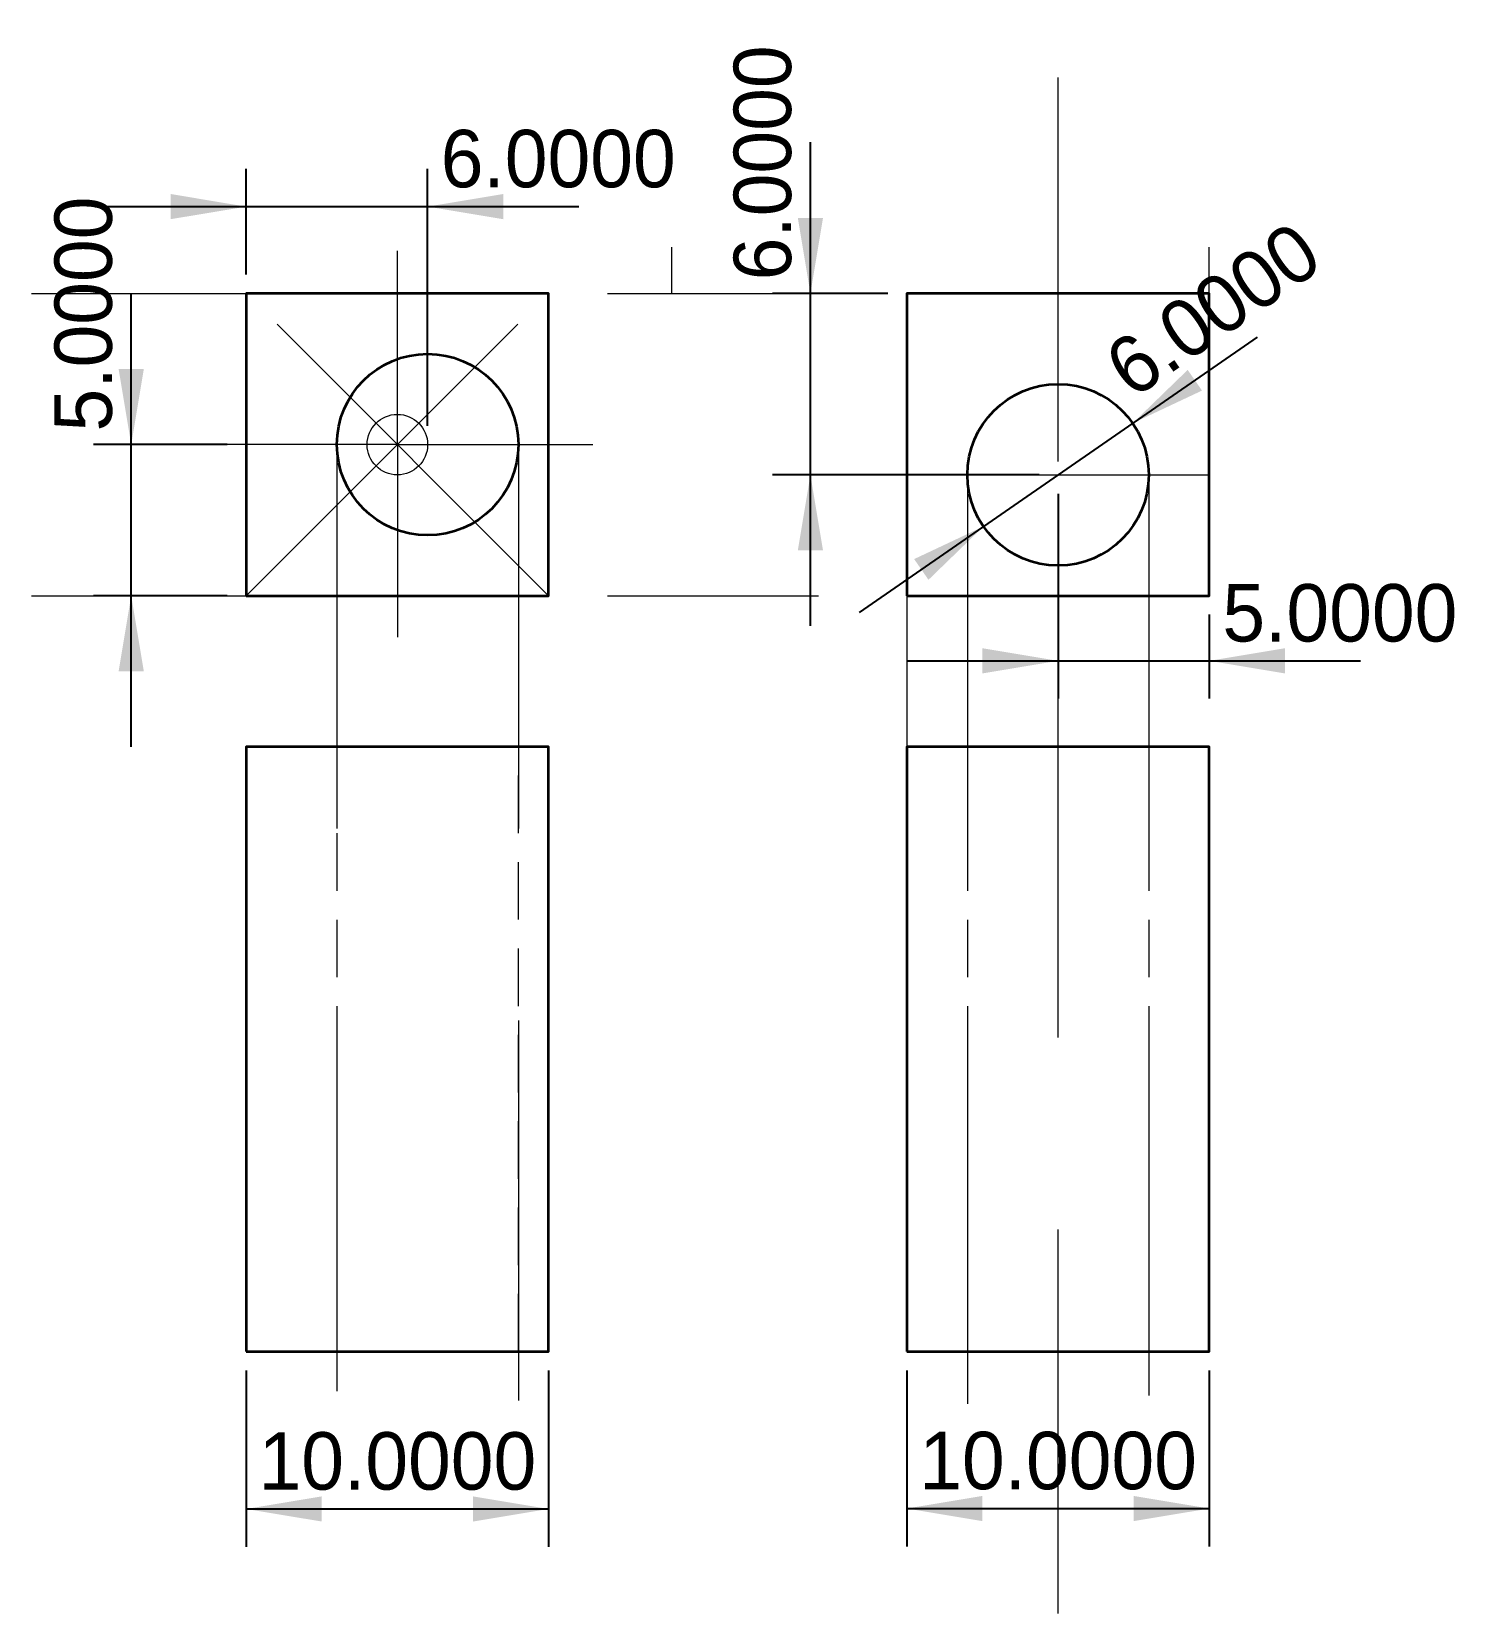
# Model space of a CAD drawing. Header units: millimetres. Extents: x 10 to 57.1, y -8.7 to 43.7.
import ezdxf

# ---------------------------------------------------------------- set-up
doc = ezdxf.new("R2010")
doc.units = ezdxf.units.MM
doc.linetypes.add('DASHED', pattern=[19.05, 12.7, -6.35])
doc.linetypes.add('DASHEDTINY', pattern=[2.8575, 1.905, -0.9525])
doc.layers.get('0').update_dxf_attribs({"linetype": 'CONTINUOUS', "lineweight": 35})
for name, color, linetype, lineweight in [('builder', 9, 'DASHED', 0), ('hidden_parts', 4, 'DASHEDTINY', 13), ('sizes', 6, 'CONTINUOUS', 13)]:
    doc.layers.add(name, color=color, linetype=linetype, lineweight=lineweight)
doc.dimstyles.get("Standard").update_dxf_attribs({"dimtxt": 1.9, "dimasz": 2.5, "dimexe": 1.25, "dimexo": 0.625, "dimtad": 0, "dimtoh": 1, "dimdec": 4, "dimzin": 1, "dimdsep": 46, "dimtxsty": 'Standard', "dimcen": 0.09, "dimazin": 0, "dimtfac": 1, "dimtdec": 4, "dimtofl": 0, "dimtmove": 0, "dimatfit": 3, "dimfxl": 1, "dimtolj": 1, "dimtzin": 0, "dimarcsym": 0})

# ---------------------------------------------------------------- blocks, each defined once
blk = doc.blocks.new('*D1')
at = {"layer": 'sizes', "color": 0, "linetype": 'ByBlock', "lineweight": -2}
blk.add_line((50.525, 33.552), (37.367, 24.448), dxfattribs=at)
for points in [[(46.413, 30.707), (48.232, 32.472), (48.706, 31.787)], [(41.479, 27.293), (39.66, 25.528), (39.186, 26.213)]]:
    blk.add_solid(points, dxfattribs=at)
at = {"layer": 'sizes', "color": 0, "linetype": 'CONTINUOUS', "lineweight": -2, "insert": (49.069, 34.46), "char_height": 1.9, "width": 7.38889, "attachment_point": 5, "rotation": 34.6766}
blk.add_mtext('6.0000', dxfattribs=at)
blk = doc.blocks.new('*D2')
at = {"layer": 'sizes', "color": 0, "linetype": 'ByBlock', "lineweight": -2}
for p, q in [((38.946, -0.625), (38.946, -6.443)), ((48.946, -0.625), (48.946, -6.443)), ((38.946, -5.193), (48.946, -5.193))]:
    blk.add_line(p, q, dxfattribs=at)
for points in [[(38.946, -5.193), (41.446, -4.776), (41.446, -5.609)], [(48.946, -5.193), (46.446, -5.609), (46.446, -4.776)]]:
    blk.add_solid(points, dxfattribs=at)
at = {"layer": 'sizes', "color": 0, "linetype": 'CONTINUOUS', "lineweight": -2, "insert": (43.946, -3.618), "char_height": 1.9, "width": 8.44444, "attachment_point": 5}
blk.add_mtext('10.0000', dxfattribs=at)
blk = doc.blocks.new('*D3')
at = {"layer": 'sizes', "color": 0, "linetype": 'ByBlock', "lineweight": -2}
for p, q in [((43.946, 28.375), (43.946, 21.598)), ((48.946, 24.375), (48.946, 21.598)), ((38.946, 22.848), (53.946, 22.848))]:
    blk.add_line(p, q, dxfattribs=at)
for points in [[(43.946, 22.848), (41.446, 22.432), (41.446, 23.264)], [(48.946, 22.848), (51.446, 23.264), (51.446, 22.432)]]:
    blk.add_solid(points, dxfattribs=at)
at = {"layer": 'sizes', "color": 0, "linetype": 'CONTINUOUS', "lineweight": -2, "insert": (53.265, 24.423), "char_height": 1.9, "width": 7.38889, "attachment_point": 5}
blk.add_mtext('5.0000', dxfattribs=at)
blk = doc.blocks.new('*D4')
at = {"layer": 'sizes', "color": 0, "linetype": 'ByBlock', "lineweight": -2}
for p, q in [((35.755, 24), (35.755, 40)), ((38.321, 35), (34.505, 35)), ((43.321, 29), (34.505, 29))]:
    blk.add_line(p, q, dxfattribs=at)
for points in [[(35.755, 35), (35.339, 37.5), (36.172, 37.5)], [(35.755, 29), (36.172, 26.5), (35.339, 26.5)]]:
    blk.add_solid(points, dxfattribs=at)
at = {"layer": 'sizes', "color": 0, "linetype": 'CONTINUOUS', "lineweight": -2, "insert": (34.18, 39.319), "char_height": 1.9, "width": 7.38889, "attachment_point": 5, "rotation": 90}
blk.add_mtext('6.0000', dxfattribs=at)
blk = doc.blocks.new('*D5')
at = {"layer": 'sizes', "color": 0, "linetype": 'ByBlock', "lineweight": -2}
for p, q in [((17.096, -0.625), (17.096, -6.457)), ((27.096, -0.625), (27.096, -6.457)), ((17.096, -5.207), (27.096, -5.207))]:
    blk.add_line(p, q, dxfattribs=at)
for points in [[(17.096, -5.207), (19.596, -4.791), (19.596, -5.623)], [(27.096, -5.207), (24.596, -5.623), (24.596, -4.791)]]:
    blk.add_solid(points, dxfattribs=at)
at = {"layer": 'sizes', "color": 0, "linetype": 'CONTINUOUS', "lineweight": -2, "insert": (22.096, -3.632), "char_height": 1.9, "width": 8.44444, "attachment_point": 5}
blk.add_mtext('10.0000', dxfattribs=at)
blk = doc.blocks.new('*D6')
at = {"layer": 'sizes', "color": 0, "linetype": 'ByBlock', "lineweight": -2}
for p, q in [((13.293, 20), (13.293, 35)), ((16.471, 30), (12.043, 30)), ((16.471, 25), (12.043, 25))]:
    blk.add_line(p, q, dxfattribs=at)
for points in [[(13.293, 30), (12.877, 32.5), (13.71, 32.5)], [(13.293, 25), (13.71, 22.5), (12.877, 22.5)]]:
    blk.add_solid(points, dxfattribs=at)
at = {"layer": 'sizes', "color": 0, "linetype": 'CONTINUOUS', "lineweight": -2, "insert": (11.718, 34.319), "char_height": 1.9, "width": 7.38889, "attachment_point": 5, "rotation": 90}
blk.add_mtext('5.0000', dxfattribs=at)
blk = doc.blocks.new('*D7')
at = {"layer": 'sizes', "color": 0, "linetype": 'ByBlock', "lineweight": -2}
for p, q in [((17.096, 35.625), (17.096, 39.122)), ((23.096, 30.625), (23.096, 39.122)), ((12.096, 37.872), (28.096, 37.872))]:
    blk.add_line(p, q, dxfattribs=at)
for points in [[(17.096, 37.872), (14.596, 37.456), (14.596, 38.289)], [(23.096, 37.872), (25.596, 38.289), (25.596, 37.456)]]:
    blk.add_solid(points, dxfattribs=at)
at = {"layer": 'sizes', "color": 0, "linetype": 'CONTINUOUS', "lineweight": -2, "insert": (27.415, 39.447), "char_height": 1.9, "width": 7.38889, "attachment_point": 5}
blk.add_mtext('6.0000', dxfattribs=at)

msp = doc.modelspace()

# ---------------------------------------------------------------- linework, layer by layer
for points in [[(17.09581, 25), (27.09581, 25), (27.09581, 35), (17.09581, 35)], [(38.9458, 25), (48.9458, 25), (48.9458, 35), (38.9458, 35)], [(17.09581, 0), (27.09581, 0), (27.09581, 20), (17.09581, 20)], [(38.9458, 0), (48.9458, 0), (48.9458, 20), (38.9458, 20)]]:
    msp.add_lwpolyline(points, close=True)
for centre in [(23.09581, 30), (43.9458, 29)]:
    msp.add_circle(centre, 3)
at = {"layer": 'builder'}
for p, q in [((43.9458, -8.66025), (43.9458, 43.66025)), ((22.09581, 30), (22.09581, 36.41465)), ((31.17524, 35), (31.17524, 36.53518)), ((48.9458, 35), (48.9458, 36.53518)), ((10, 35), (37.34933, 35)), ((17.09581, 25), (27.09581, 35)), ((27.09581, 25), (17.09581, 35)), ((27.09581, 35), (27.09581, 25)), ((22.09581, 30), (15.04083, 30)), ((20.09581, 30), (20.09581, -1.31549)), ((22.09581, 30), (28.55931, 30)), ((22.09581, 30), (22.09581, 23.62689)), ((26.09581, 30), (26.09581, -1.61996)), ((38.9458, 30), (38.9458, 20)), ((39.96563, 29), (48.9458, 29)), ((40.9458, 29), (40.9458, -1.73091)), ((46.9458, 29), (46.9458, -1.45397)), ((10, 25), (36.02633, 25))]:
    msp.add_line(p, q, dxfattribs=at)
msp.add_circle((22.09581, 30), 1, dxfattribs=at)
at = {"layer": 'hidden_parts'}
for p, q in [((20.09581, 20), (20.09581, 0)), ((26.09581, 0), (26.09581, 20)), ((40.9458, 20), (40.9458, 0)), ((46.9458, 20), (46.9458, 0))]:
    msp.add_line(p, q, dxfattribs=at)

# ---------------------------------------------------------------- dimensions: what is measured, and where the dimension line sits
at = {"layer": 'sizes'}
for base, p1, p2, picture, middle in [((35.75531, 35), (43.9458, 29), (38.9458, 35), '*D4', (34.18031, 32)), ((13.29342, 30), (17.09581, 25), (17.09581, 30), '*D6', (11.71842, 27.5))]:
    dim = msp.add_linear_dim(base=base, p1=p1, p2=p2, angle=90, dimstyle='Standard', dxfattribs=at)
    dim.commit()
    dim.dimension.update_dxf_attribs({"geometry": picture, "text_midpoint": middle})
for base, p1, p2, picture, middle in [((23.09581, 37.87239), (17.09581, 35), (23.09581, 30), '*D7', (20.09581, 39.44739)), ((48.9458, 22.84806), (43.9458, 29), (48.9458, 25), '*D3', (46.4458, 24.42306)), ((27.09581, -5.20703), (17.09581, 0), (27.09581, 0), '*D5', (22.09581, -3.63203)), ((48.9458, -5.19274), (38.9458, 0), (48.9458, 0), '*D2', (43.9458, -3.61774))]:
    dim = msp.add_linear_dim(base=base, p1=p1, p2=p2, dimstyle='Standard', dxfattribs=at)
    dim.commit()
    dim.dimension.update_dxf_attribs({"geometry": picture, "text_midpoint": middle})
dim = msp.add_diameter_dim_2p(p1=(46.41293, 30.70683), p2=(41.47868, 27.29317), dimstyle='Standard', dxfattribs=at)
dim.commit()
dim.dimension.update_dxf_attribs({"geometry": '*D1', "text_midpoint": (43.04972, 30.29524)})

doc.saveas('drawing.dxf')
